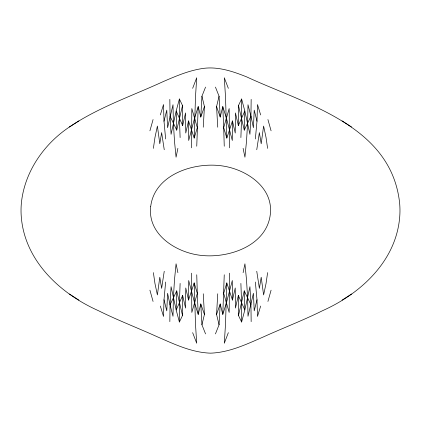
<?xml version="1.0" encoding="UTF-8"?>
<svg xmlns="http://www.w3.org/2000/svg" width="421" height="421" viewBox="0 0 421 421"><rect width="100%" height="100%" fill="white"/><g stroke="black" fill="none" stroke-linecap="round" stroke-linejoin="round"><path stroke-width="0.63" d="M179.388 322.018L176.178 310.03L182.646 295.474L182.514 315.476L179.388 322.018L179.414 302.978L180.114 283.417M191.476 273.171L191.823 312.461L197.307 293.311L196.749 274.776M229.524 147.829L229.177 108.539L223.693 127.689L224.251 146.224M241.612 98.982L244.822 110.97L238.354 125.526L238.486 105.524L241.612 98.982L241.586 118.022L240.886 137.583M198.212 314.419L197.307 293.311L194.176 282.917L188.545 300.084L188.682 280.507L194.639 303.078L198.212 314.419L200.785 303.951L204.432 314.429L201.938 324.786L205.553 333.906M222.788 106.581L223.693 127.689L226.824 138.083L232.455 120.916L232.318 140.493L226.361 117.922L222.788 106.581L220.215 117.049L216.568 106.571L219.062 96.214L215.447 87.094M169.837 321.639L170.058 304.799L171.073 286.664L176.178 310.03L176.725 290.858L170.058 304.799L173.005 316.292L173.373 298.094L174.494 279.77L176.062 263.793L177.894 272.687M243.106 148.313L244.938 157.207L246.506 141.23L247.627 122.906L247.995 104.708L250.942 116.201L244.275 130.142L244.822 110.97L249.927 134.336L250.942 116.201L251.163 99.361M182.646 125.526L182.514 105.524L179.388 98.982L176.178 110.97L182.646 125.526L185.572 112.896L185.75 133.057L188.545 120.916L194.176 138.083L195.502 96.683L196.707 77.753L192.65 88.331M238.354 295.474L238.486 315.476L241.612 322.018L244.822 310.03L238.354 295.474L235.428 308.104L235.25 287.943L232.455 300.084L226.824 282.917L225.498 324.317L224.293 343.247L228.35 332.669M165.637 282.028L164.006 299.752L163.516 316.46L160.338 306.051M255.363 138.972L256.994 121.248L257.484 104.54L260.662 114.949M196.749 146.224L198.212 106.581L200.785 117.049L204.432 106.571L201.938 96.214L205.553 87.094M224.251 274.776L222.788 314.419L220.215 303.951L216.568 314.429L219.062 324.786L215.447 333.906M200.785 117.049L201.938 96.214M219.062 324.786L220.215 303.951M203.254 127.226L204.432 106.571M216.568 314.429L217.746 293.774M153.381 148.381L154.975 137.409L157.396 126.042L159.801 143.777L161.627 132.604L164.248 149.75M267.619 272.619L266.025 283.591L263.604 294.958L261.199 277.223L259.373 288.396L256.752 271.25M164.248 271.25L161.627 288.396L159.801 277.223L157.396 294.958L154.975 283.591L153.381 272.619M256.752 149.75L259.373 132.604L261.199 143.777L263.604 126.042L266.025 137.409L267.619 148.381M177.894 148.313L176.062 157.207L174.494 141.23L173.373 122.906L173.005 104.708L167.584 127.7L166.774 110.113L164.006 121.248L165.637 138.972M243.106 272.687L244.938 263.793L246.506 279.77L247.627 298.094L247.995 316.292L253.416 293.3L254.226 310.887L256.994 299.752L255.363 282.028M169.837 99.361L170.058 116.201L176.725 130.142L182.514 105.524M251.163 321.639L250.942 304.799L244.275 290.858L238.486 315.476M149.918 130.815L153.076 119.548M267.924 301.452L271.082 290.185M194.176 138.083L197.307 127.689L191.823 108.539L191.476 147.829M226.824 282.917L223.693 293.311L229.177 312.461L229.524 273.171M160.338 114.949L163.516 104.54L164.006 121.248M260.662 306.051L257.484 316.46L256.994 299.752M198.212 106.581L194.639 117.922L188.682 140.493L188.545 120.916M222.788 314.419L226.361 303.078L232.318 280.507L232.455 300.084M69.465 126.968C44.01 143.919 24.839 171.5 21.46 202.254A55.062 38.232 -90 0 0 21.46 218.746C25.765 261.867 60.761 293.916 98.461 310.698C117.791 320.313 137.977 328.027 157.622 336.937C174.515 344.267 191.76 352.524 210.5 353.161C229.24 352.524 246.485 344.267 263.378 336.937C283.023 328.027 303.209 320.313 322.539 310.698C360.239 293.916 395.235 261.867 399.54 218.746A55.062 38.232 -90 0 0 399.54 202.254C390.62 125.142 305.651 104.313 246.738 76.917C233.387 71.596 219.12 66.655 204.532 68.244C190.103 70.028 176.615 75.801 163.385 81.516C131.831 96.051 98.425 107.366 69.465 126.968L78.911 120.895M342.089 300.105L351.535 294.032M342.089 120.895L351.535 126.968M69.465 294.032L78.911 300.105M228.35 88.331L224.293 77.753L225.498 96.683L226.824 138.083M192.65 332.669L196.707 343.247L195.502 324.317L194.176 282.917M267.924 119.548L271.082 130.815M149.918 290.185L153.076 301.452M256.994 121.248L254.226 110.113L253.416 127.7L250.942 116.201M164.006 299.752L166.774 310.887L167.584 293.3L170.058 304.799M238.486 105.524L244.275 130.142M182.514 315.476L176.725 290.858M238.354 125.526L235.428 112.896L235.25 133.057L232.455 120.916M182.646 295.474L185.572 308.104L185.75 287.943L188.545 300.084M216.568 106.571L217.746 127.226M203.254 293.774L204.432 314.429M250.942 304.799L249.927 286.664L244.822 310.03L244.275 290.858M219.062 96.214L220.215 117.049M200.785 303.951L201.938 324.786M170.058 116.201L171.073 134.336L176.178 110.97L176.725 130.142M240.886 283.417L241.586 302.978L241.612 322.018M180.114 137.583L179.414 118.022L179.388 98.982M150.707 206.453C147.318 233.797 174.841 251.711 198.759 255.084C226.409 259.225 266.361 246.785 270.293 214.547C273.682 187.203 246.159 169.289 222.241 165.916C194.591 161.775 154.639 174.215 150.707 206.453"/></g></svg>
